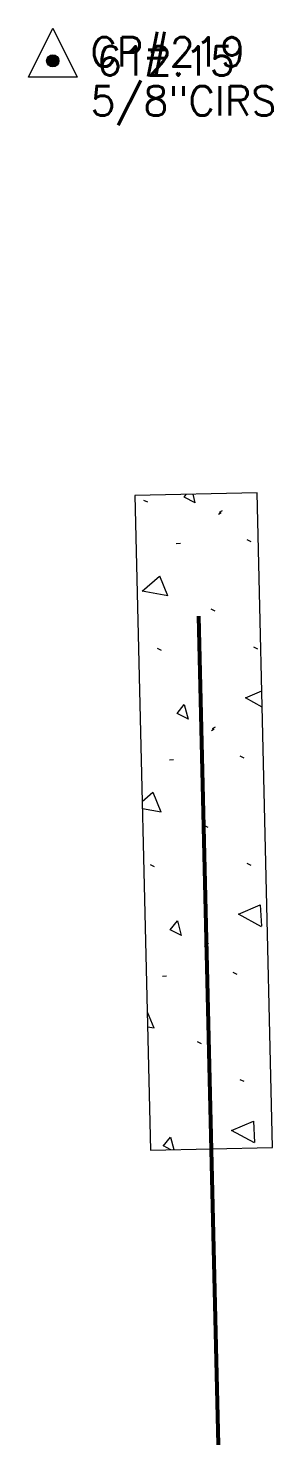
# Model space of a CAD drawing. Extents: x 2536931 to 2538613, y 7112513 to 7131087.
# Drawn here: x 2538338.4 to 2538348.4, y 7125678.4 to 7125736.4 of the extents above; entities that cross this region are included whole.
import ezdxf

# ---------------------------------------------------------------- set-up
doc = ezdxf.new("R2010")
doc.units = 0
doc.header["$MEASUREMENT"] = 0
for name, color, linetype, lineweight in [('C-WATR-UGND-Crossings', 4, 'Continuous', 53), ('CONCRETE REPAIR', 7, 'Continuous', 13), ('PT', 7, 'Continuous', 0), ('PTELEV', 5, 'Continuous', 0), ('V-CTRL', 2, 'Continuous', 0), ('V-CTRL-DESC', 54, 'Continuous', 0)]:
    doc.layers.add(name, color=color, linetype=linetype, lineweight=lineweight)
doc.styles.add('PTXT', font='romans.shx')
doc.styles.add('ROMANS', font='romans.shx')

# ---------------------------------------------------------------- blocks, each defined once
blk = doc.blocks.new('CP')
blk.add_hatch(color=256).paths.add_polyline_path([(-0.0125, 0, 1), (0.0125, 0, 1)])
at = {"linetype": 'Continuous'}
for p, q in [((-0.05, -0.0333), (0, 0.0667)), ((0, 0.0667), (0.05, -0.0333)), ((0.05, -0.0333), (-0.05, -0.0333))]:
    blk.add_line(p, q, dxfattribs=at)
blk.add_circle((0, 0), 0.0125)

msp = doc.modelspace()

# ---------------------------------------------------------------- hatches: boundary and pattern name
at = {"layer": 'CONCRETE REPAIR', "lineweight": 0}
h = msp.add_hatch(dxfattribs=at)
h.set_pattern_fill('CONCRT', color=256, style=0)
h.set_pattern_definition([(153.1829, (2538333.7477, 7125719.6927), (76.635382, -37.921601), [0.51306, -104.40484]), (50.9943, (2538333.2898, 7125719.9242), (-35.975054, -43.200434), [0.4682, -99.67027]), (-75.5192, (2538333.5845, 7125720.288), (15.30355, -62.574504), [0.61725, -91.7486]), (169.8396, (2538335.7331, 7125722.2478), (8.64061, -0.275513), [1.0675, -60.0934]), (41.1648, (2538334.68236, 7125722.43614), (-88.948802, -76.989346), [0.94593, -129.0613]), (-67.9203, (2538335.3945, 7125723.0588), (32.019719, -80.846523), [0.86043, -105.8053]), (151.028, (2538331.199, 7125717.827), (8.6406, -0.2755), [1.0675, -18.3626]), (22.675, (2538330.265, 7125718.344), (-17.563741, -8.309472), [0.96335, -84.5412]), (-86.76, (2538331.15385, 7125718.7153), (-0.282524, -8.860497), [0.8712, -97.02627]), (31.3005, (2538332.0364, 7125722.61265), (-70.537489, -42.098383), [0.13345, -113.4178]), (154.4493, (2538330.4938, 7125724.7349), (16.998693, -9.411522), [0.1822, -65.9189]), (154.4493, (2538337.6686, 7125721.6186), (16.998693, -9.411522), [0.1822, -65.9189]), (154.4493, (2538335.4701, 7125720.0043), (16.998693, -9.411522), [0.1822, -65.9189]), (4.674, (2538336.0747, 7125724.3858), (-69.407393, -6.656396), [0.1675, -78.1409]), (154.4493, (2538330.7793, 7125720.339), (16.998693, -9.411522), [0.1822, -65.9189]), (154.4493, (2538334.6223, 7125717.2179), (16.998693, -9.41152), [0.1822, -65.9189]), (153.183, (2538336.5651, 7125717.193), (76.635382, -37.921601), [0.51306, -104.40484]), (50.9943, (2538336.1072, 7125717.4245), (-35.975054, -43.200434), [0.4682, -99.67027]), (-75.5192, (2538336.4019, 7125717.7883), (15.30355, -62.574504), [0.61725, -91.7486]), (153.1829, (2538332.5791, 7125724.5389), (76.635382, -37.921601), [0.51306, -104.40484]), (50.9943, (2538332.1212, 7125724.77034), (-35.975054, -43.200434), [0.4682, -99.67027]), (-75.5192, (2538332.4159, 7125725.1342), (15.30355, -62.574504), [0.61725, -91.7486]), (31.3005, (2538328.91994, 7125717.0849), (-70.537489, -42.098383), [0.13345, -113.4178]), (31.3005, (2538329.15785, 7125725.8697), (-70.537489, -42.098383), [0.13345, -113.4178])])
h.paths.add_polyline_path([(2538345.909, 7125690.487), (2538348.409, 7125690.54), (2538347.774, 7125717.366), (2538342.776, 7125717.248), (2538343.41, 7125690.435)])

# ---------------------------------------------------------------- linework, layer by layer
at = {"layer": 'C-WATR-UGND-Crossings', "linetype": 'Continuous'}
msp.add_line((2538346.196, 7125678.368), (2538345.393, 7125712.308), dxfattribs=at)
at = {"layer": 'CONCRETE REPAIR'}
for p, q in [((2538347.774, 7125717.366), (2538342.776, 7125717.248)), ((2538342.776, 7125717.248), (2538343.41, 7125690.435)), ((2538348.409, 7125690.54), (2538347.774, 7125717.366)), ((2538343.41, 7125690.435), (2538348.409, 7125690.54))]:
    msp.add_line(p, q, dxfattribs=at)
at = {"layer": 'CONCRETE REPAIR', "lineweight": 0, "flags": 128}
msp.add_lwpolyline([(2538345.909, 7125690.487), (2538348.409, 7125690.54), (2538347.774, 7125717.366), (2538342.776, 7125717.248), (2538343.41, 7125690.435)], close=True, dxfattribs=at)
at = {"layer": 'PT'}
msp.add_point((2538339.41, 7125735.06, 612.15), dxfattribs=at)

# ---------------------------------------------------------------- block references
at = {"layer": 'V-CTRL', "xscale": 20, "yscale": 20, "zscale": 20}
msp.add_blockref('CP', (2538339.41, 7125735.06), dxfattribs=at)

# ---------------------------------------------------------------- texts
at = {"layer": 'PTELEV', "style": 'PTXT'}
msp.add_text('612.15', height=1.2, dxfattribs=at).set_placement((2538341.21, 7125734.46, 612.15))
at = {"layer": 'V-CTRL-DESC', "insert": (2538340.956, 7125736.026), "char_height": 1.2, "attachment_point": 1, "style": 'ROMANS'}
msp.add_mtext('CP#219^J5/8"CIRS ', dxfattribs=at)

doc.saveas('drawing.dxf')
